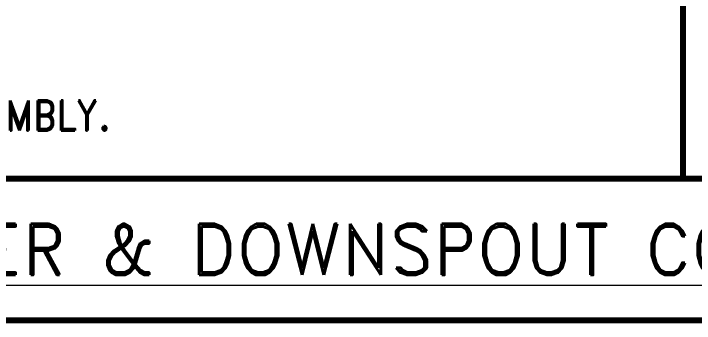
# Model space of a CAD drawing. Header units: millimetres. Extents: x 0 to 2669304, y -3314102 to 0.
# Drawn here: x 2512062 to 2523117, y -3187943 to -3182916 of the extents above; entities that cross this region are included whole.
import ezdxf

# ---------------------------------------------------------------- set-up
doc = ezdxf.new("R2010")
doc.units = ezdxf.units.MM
doc.header["$LTSCALE"] = 0.4
doc.header["$MEASUREMENT"] = 0
doc.layers.add('M-Purlin', color=213, linetype='Continuous')
doc.layers.add('TEXT', color=7, linetype='Continuous', lineweight=13)
doc.styles.add('ROMAND', font='romand.shx')

msp = doc.modelspace()

# ---------------------------------------------------------------- linework, layer by layer
at = {"layer": 'M-Purlin', "linetype": 'Continuous', "const_width": 98.2504}
msp.add_lwpolyline([(2461913.4555, -3187894.1192), (2539605.6915, -3187894.1192), (2539605.6915, -3158910.2629), (2461913.4555, -3158910.2629)], close=True, dxfattribs=at)
for points in [[(2522931.5932, -3158979.5828), (2522931.5932, -3185592.6675)], [(2461913.4555, -3185592.6675), (2539605.6915, -3185592.6675)]]:
    msp.add_lwpolyline(points, dxfattribs=at)

# ---------------------------------------------------------------- texts
at = {"layer": 'TEXT', "style": 'ROMAND', "width": 0.9}
msp.add_text('FINAL ASSEMBLY.', height=487.088652, dxfattribs=at).set_placement((2508529.7644, -3184812.329))
at = {"layer": 'TEXT', "style": 'ROMAND'}
msp.add_text('%%uGUTTER & DOWNSPOUT CONNECTION DETAIL', height=828.435001, dxfattribs=at).set_placement((2508793.2022, -3187157.5922))

doc.saveas('drawing.dxf')
